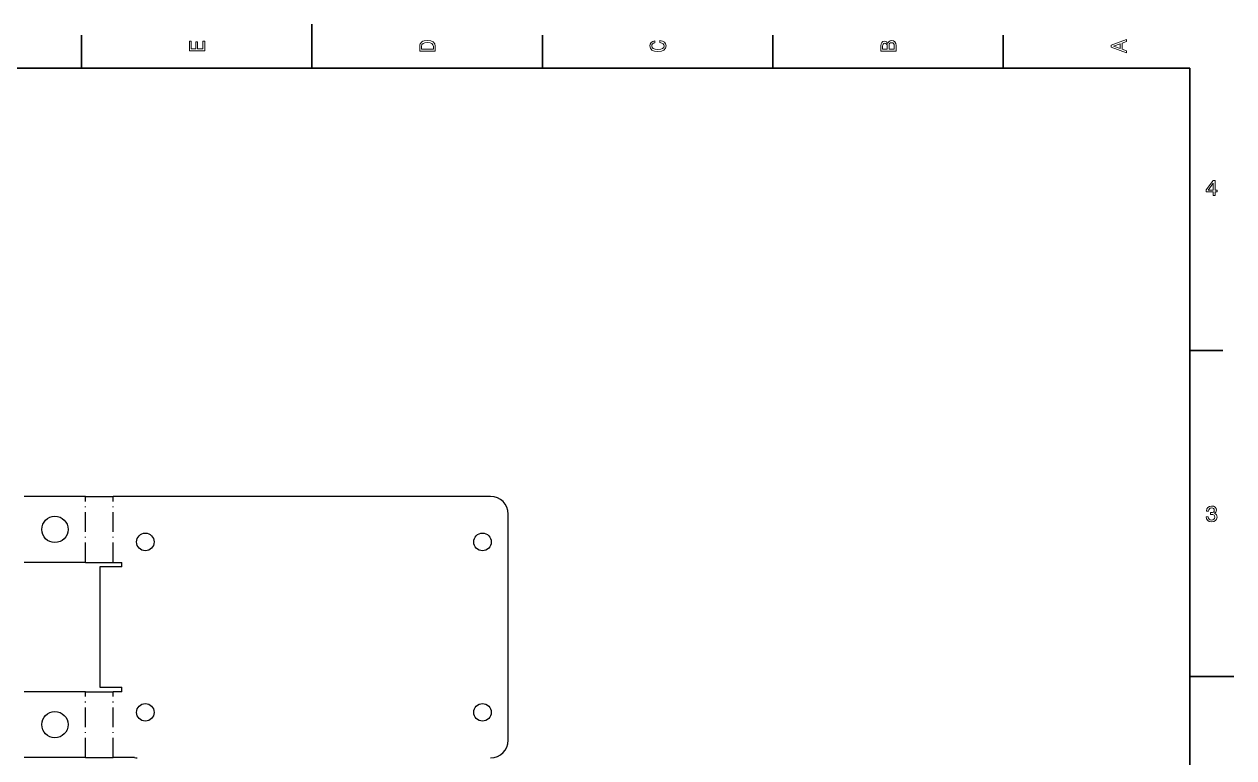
# Model space of a CAD drawing. Extents: x 0 to 420, y 0 to 297.
# Drawn here: x 144.5 to 420, y 130 to 297 of the extents above; entities that cross this region are included whole.
import ezdxf

# ---------------------------------------------------------------- set-up
doc = ezdxf.new("R2010")
doc.units = 0
doc.linetypes.add('DASHDOT', pattern=[18.5, 12, -3, 0.5, -3])

msp = doc.modelspace()

# ---------------------------------------------------------------- linework, layer by layer
at = {"color": 7, "lineweight": 35, "ltscale": 0.25}
for p, q in [((210, 287), (210, 297)), ((410, 148.5), (420, 148.5))]:
    msp.add_line(p, q, dxfattribs=at)
at = {"color": 7, "lineweight": 35, "ltscale": 0.1875}
for p, q in [((157.5, 287), (157.5, 294.5)), ((262.5, 287), (262.5, 294.5)), ((315, 287), (315, 294.5)), ((367.5, 287), (367.5, 294.5)), ((410, 222.699997), (417.5, 222.699997))]:
    msp.add_line(p, q, dxfattribs=at)
at = {"color": 7, "lineweight": 35}
for p, q in [((410, 287), (10, 287)), ((410, 10), (410, 287))]:
    msp.add_line(p, q, dxfattribs=at)
at = {"ltscale": 0.35}
for p, q in [((158.464386, 189.465881), (144.464386, 189.465881)), ((158.464386, 174.465881), (144.464386, 174.465881)), ((158.464386, 145.013306), (144.464386, 145.013306)), ((158.464386, 130.013306), (144.464386, 130.013306))]:
    msp.add_line(p, q, dxfattribs=at)
at = {"color": 1, "linetype": 'DASHDOT', "ltscale": 0.375}
for p, q in [((158.464386, 174.465881), (158.464386, 189.465881)), ((164.709503, 174.465881), (164.709503, 189.465881)), ((158.464386, 130.013306), (158.464386, 145.013306)), ((164.709503, 130.013306), (164.709503, 145.013306))]:
    msp.add_line(p, q, dxfattribs=at)
at = {"ltscale": 0.156128}
for p, q in [((158.464386, 189.465881), (164.709503, 189.465881)), ((158.464386, 174.465881), (164.709503, 174.465881)), ((158.464386, 145.013306), (164.709503, 145.013306)), ((158.464386, 130.013306), (164.709503, 130.013306))]:
    msp.add_line(p, q, dxfattribs=at)
for p, q in [((250.709503, 189.465881), (164.709503, 189.465881)), ((254.709503, 133.965881), (254.709503, 185.465881)), ((161.709503, 173.465881), (161.709503, 146.013306))]:
    msp.add_line(p, q)
at = {"ltscale": 0.05}
for p, q in [((164.709503, 174.465881), (166.709503, 174.465881)), ((166.709503, 145.013306), (164.709503, 145.013306))]:
    msp.add_line(p, q, dxfattribs=at)
at = {"ltscale": 0.025}
for p, q in [((166.709503, 173.465881), (166.709503, 174.465881)), ((166.709503, 145.013306), (166.709503, 146.013306))]:
    msp.add_line(p, q, dxfattribs=at)
at = {"ltscale": 0.125}
for p, q in [((166.709503, 173.465881), (161.709503, 173.465881)), ((161.709503, 146.013306), (166.709503, 146.013306))]:
    msp.add_line(p, q, dxfattribs=at)
at = {"ltscale": 0.122151}
msp.add_line((169.595551, 130.013306), (164.709503, 130.013306), dxfattribs=at)
at = {"color": 7, "lineweight": 13}
for points in [[(185.583206, 290.940918), (185.583206, 293.159943), (185.159576, 293.159943), (185.159576, 291.404907), (183.974411, 291.404907), (183.974411, 292.968292), (183.555832, 292.968292), (183.555832, 291.404907), (182.506836, 291.404907), (182.506836, 293.119598), (182.083206, 293.119598), (182.083206, 290.940918)], [(234.583206, 291.994965), (234.583206, 290.829987), (238.083206, 290.829987), (238.083206, 291.994965), (237.97226, 292.544678), (237.634354, 292.953186), (237.084641, 293.205353), (236.333206, 293.296112), (235.566635, 293.215424), (235.264038, 293.114563), (235.021973, 292.973358), (234.694153, 292.56485), (234.613464, 292.297546)], [(235.001801, 291.959656), (235.077438, 292.342957), (235.309433, 292.605194), (235.722977, 292.761536), (236.333206, 292.811951), (236.923264, 292.7565), (237.336807, 292.600159), (237.583923, 292.332855), (237.664612, 291.959656), (237.664612, 291.299011), (235.001801, 291.299011)], [(289.282074, 292.817017), (289.705688, 292.716156), (290.008301, 292.549713), (290.194885, 292.317719), (290.255402, 292.04541), (290.164642, 291.71759), (289.892303, 291.460388), (289.448486, 291.28891), (288.833221, 291.233429), (288.222992, 291.28891), (287.774139, 291.455353), (287.501801, 291.712555), (287.405975, 292.04541), (287.456421, 292.287476), (287.597626, 292.494232), (287.824585, 292.65564), (288.137268, 292.766571), (288.137268, 293.245697), (287.658142, 293.094391), (287.295044, 292.832153), (287.068085, 292.47406), (286.987396, 292.04541), (287.113495, 291.510803), (287.466492, 291.102325), (288.046478, 290.840057), (288.833221, 290.749298), (289.619965, 290.840057), (290.199951, 291.102325), (290.558014, 291.510803), (290.679047, 292.04541), (290.583221, 292.514404), (290.315918, 292.89267), (289.877167, 293.159943), (289.282074, 293.301147)], [(341.192017, 292.630402), (340.899506, 292.983429), (340.70282, 293.074219), (340.460754, 293.104462), (340.082489, 293.03891), (339.810181, 292.842224), (339.643738, 292.524506), (339.583221, 292.080688), (339.583221, 290.835022), (343.083221, 290.835022), (343.083221, 292.151306), (343.012604, 292.620331), (342.805847, 292.968292), (342.478027, 293.18515), (342.034241, 293.260803), (341.736694, 293.215424), (341.489563, 293.094391), (341.308014, 292.897705)], [(341.035675, 291.984863), (341.035675, 291.299011), (340.001801, 291.299011), (340.001801, 292.025208), (340.032074, 292.297546), (340.122833, 292.489197), (340.279175, 292.605194), (340.511169, 292.645538), (340.743164, 292.600159), (340.904541, 292.479126), (341.005402, 292.272339)], [(342.664642, 292.095825), (342.664642, 291.299011), (341.45929, 291.299011), (341.45929, 292.050446), (341.494598, 292.368164), (341.600525, 292.595093), (341.782074, 292.731262), (342.044312, 292.776672), (342.321686, 292.731262), (342.513336, 292.605194), (342.629333, 292.393372)], [(395.583221, 290.466858), (395.583221, 290.930847), (394.554413, 291.299011), (394.554413, 292.695984), (395.583221, 293.064117), (395.583221, 293.538177), (392.078186, 292.257202), (392.078186, 291.742798)], [(394.125732, 291.460388), (392.582489, 292), (394.125732, 292.539642)], [(415.277374, 257.966766), (415.731262, 257.966766), (415.731262, 258.834198), (416.23056, 258.834198), (416.23056, 259.237671), (415.731262, 259.237671), (415.731262, 261.391113), (415.272339, 261.391113), (413.739197, 259.278015), (413.739197, 258.834198), (415.277374, 258.834198)], [(414.162842, 259.237671), (415.277374, 260.806091), (415.277374, 259.237671)], [(413.729126, 184.866226), (413.729126, 184.830917), (413.809814, 184.346771), (414.046844, 183.983658), (414.420044, 183.751663), (414.914276, 183.665939), (415.438782, 183.751663), (415.832153, 183.973572), (416.08429, 184.326599), (416.175079, 184.780487), (416.134735, 185.078033), (416.023773, 185.320114), (415.842224, 185.506714), (415.600159, 185.642883), (415.927948, 185.915222), (416.043945, 186.348938), (415.968292, 186.74231), (415.751434, 187.039856), (415.398407, 187.226456), (414.914276, 187.292023), (414.460388, 187.211319), (414.112396, 186.989426), (413.885468, 186.636398), (413.809814, 186.167374), (413.809814, 186.13208), (414.258636, 186.13208), (414.299011, 186.454834), (414.430115, 186.686829), (414.641937, 186.828033), (414.939484, 186.878479), (415.201721, 186.83812), (415.393372, 186.732224), (415.509369, 186.560745), (415.554749, 186.328766), (415.509369, 186.081635), (415.388336, 185.915222), (415.176514, 185.814346), (414.889069, 185.784088), (414.692383, 185.789139), (414.692383, 185.390717), (414.939484, 185.400803), (415.257202, 185.355423), (415.494232, 185.234375), (415.635468, 185.037689), (415.685883, 184.780487), (415.630402, 184.487976), (415.484161, 184.271118), (415.252167, 184.134949), (414.944519, 184.089569), (414.626801, 184.139999), (414.394806, 184.29129), (414.248566, 184.533371), (414.193085, 184.866226)]]:
    msp.add_lwpolyline(points, close=True, dxfattribs=at)
for centre, radius in [((151.464386, 181.965881), 3), ((172.059509, 179.115906), 2), ((248.859497, 179.115906), 2), ((172.059509, 140.315887), 2), ((248.859497, 140.315887), 2), ((151.464386, 137.513306), 3)]:
    msp.add_circle(centre, radius)
for centre, radius, start, end in [((250.709351, 185.46582), 4.000152, 0.000836, 89.997072), ((250.709442, 133.966064), 4.000152, 270.000838, 359.997078), ((170.209869, 133.968994), 4.003103, 261.172456, 269.994984)]:
    msp.add_arc(centre, radius, start, end)

doc.saveas('drawing.dxf')
